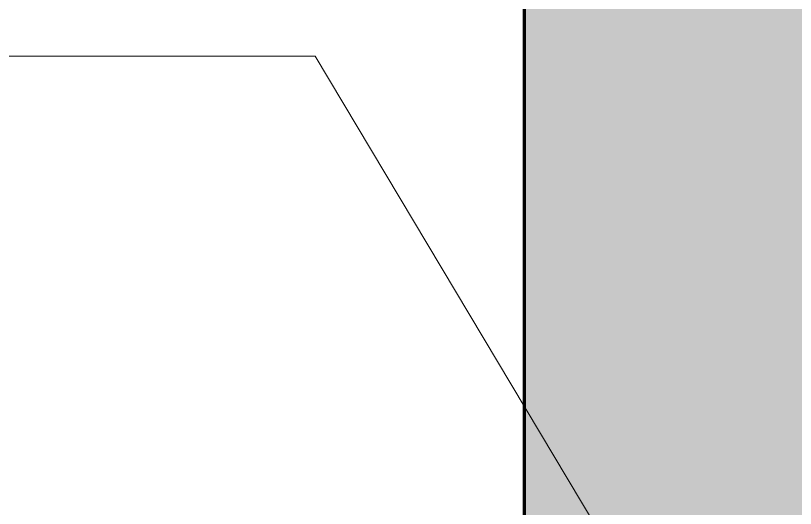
# Model space of a CAD drawing. Header units: millimetres. Extents: x 0 to 420, y 0 to 297.
# Drawn here: x 73.55 to 88.39, y 195.65 to 205.02 of the extents above; entities that cross this region are included whole.
import ezdxf

# ---------------------------------------------------------------- set-up
doc = ezdxf.new("R2010")
doc.units = ezdxf.units.MM
for name, color, linetype, lineweight in [('01-VISIBLE', 7, 'CONTINUOUS', 70), ('08-FINA', 5, 'CONTINUOUS', 18), ('13-GRAFICA', 30, 'CONTINUOUS', 18)]:
    doc.layers.add(name, color=color, linetype=linetype, lineweight=lineweight)

msp = doc.modelspace()

# ---------------------------------------------------------------- hatches: boundary and pattern name
at = {"layer": '13-GRAFICA', "true_color": 0xb21820}
h = msp.add_hatch(color=7, dxfattribs=at)
h.dxf.hatch_style = 1
h.paths.add_polyline_path([(83.25, 183.3), (83.25, 225.3), (83.35, 225.3), (83.35, 206.1), (83.35, 195.4), (83.35, 183.3)])
h = msp.add_hatch(color=7, dxfattribs=at)
h.dxf.hatch_style = 1
h.paths.add_polyline_path([(83.65, 225.3), (83.65, 206.1), (83.65, 195.4), (83.65, 195.2), (83.55, 195.2), (83.55, 195.4), (83.55, 206.1), (83.55, 225.3)])
at = {"layer": '13-GRAFICA', "true_color": 0xffffff}
h = msp.add_hatch(color=7, dxfattribs=at)
h.dxf.hatch_style = 1
h.paths.add_polyline_path([(83.35, 206.1), (83.55, 206.1), (83.55, 195.4), (83.35, 195.4)])
h = msp.add_hatch(color=7, dxfattribs=at)
h.dxf.hatch_style = 1
h.paths.add_polyline_path([(102.35, 206.1), (102.35, 195.4), (83.65, 195.4), (83.65, 206.1)])

# ---------------------------------------------------------------- linework, layer by layer
at = {"layer": '01-VISIBLE'}
msp.add_line((83.235, 195.3996), (83.235, 206.1004), dxfattribs=at)
at = {"layer": '08-FINA'}
for p, q in [((79.25, 204.25), (34.898, 204.25)), ((93, 181.25), (79.25, 204.25))]:
    msp.add_line(p, q, dxfattribs=at)

doc.saveas('drawing.dxf')
